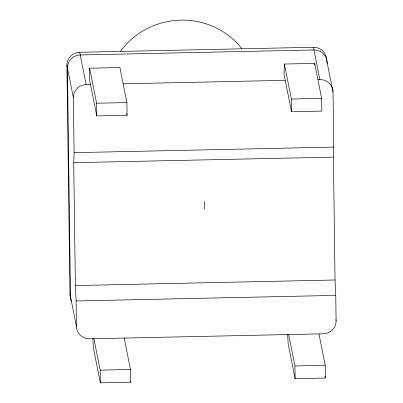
<?xml version="1.0" encoding="UTF-8"?>
<svg xmlns="http://www.w3.org/2000/svg" width="403" height="403" viewBox="0 0 403 403"><rect width="100%" height="100%" fill="white"/><g stroke="black" fill="none" stroke-linecap="round" stroke-linejoin="round"><path stroke-width="0.6" d="M326.682 60.243L333.034 92.02L333.77 147.1L333.402 157.12L335.049 279.989L335.754 295.394L336.097 320.813A12.997 12.705 -11.3 0 1 323.282 333.805L89.577 338.812A12.997 12.705 -11.3 0 1 76.424 326.38L76.086 300.96L75.376 285.556L73.729 162.686L74.097 152.666L73.361 97.586L66.903 65.271A12.997 12.705 -11.3 0 1 79.718 52.284L313.423 47.272A12.997 12.705 -11.3 0 1 326.576 59.704M89.612 68.203L89.244 78.222L96.78 115.928L127.076 115.278L126.905 102.564L119.908 67.558L89.612 68.203L96.609 103.213L96.78 115.928M284.367 64.032L283.999 74.046L291.535 111.752L321.831 111.102L321.659 98.392L314.662 63.382L284.367 64.032L291.364 99.042L291.535 111.752M314.592 65.261L314.662 63.382M73.361 97.586A12.997 12.705 -11.3 0 1 86.177 84.6L90.504 84.504M123.308 83.804L285.253 80.333M318.022 79.628L319.876 79.593A12.997 12.705 -11.3 0 1 333.034 92.02M96.609 103.213L126.905 102.564M291.364 99.042L321.659 98.392M74.097 152.666L333.77 147.1M73.729 162.686L333.402 157.12M75.376 285.556L335.049 279.989M76.086 300.96L335.754 295.394M93.909 338.721L100.186 370.14L130.481 369.491L130.653 382.2L100.357 382.85L93.36 347.839L92.937 338.596M288.659 334.545L294.941 365.964L325.231 365.314L325.402 378.029L295.107 378.674L288.115 343.663L287.687 334.425M313.423 47.272L319.876 79.593M335.85 319.579L336.097 320.813M318.954 333.896L325.231 365.314M325.035 376.185L325.402 378.029M126.708 113.429L127.076 115.278M79.718 52.284L86.177 84.6M124.2 338.072L130.481 369.491M130.406 380.971L130.653 382.2M66.903 65.271L69.966 294.064L76.424 326.38M327.13 63.654L327.115 62.4A12.997 12.705 -11.3 0 0 313.957 49.967L80.257 54.974A12.997 12.705 -11.3 0 0 67.442 67.966L70.505 296.754A12.997 12.705 -11.3 0 0 71.346 301.086M294.941 365.964L295.107 378.674M204.623 201.319L204.729 209.202M100.186 370.14L100.357 382.85M71.019 298.905A12.997 12.705 -11.3 0 1 69.966 294.064M120.341 51.438A75.809 74.097 -11.3 0 1 241.845 48.612"/></g></svg>
